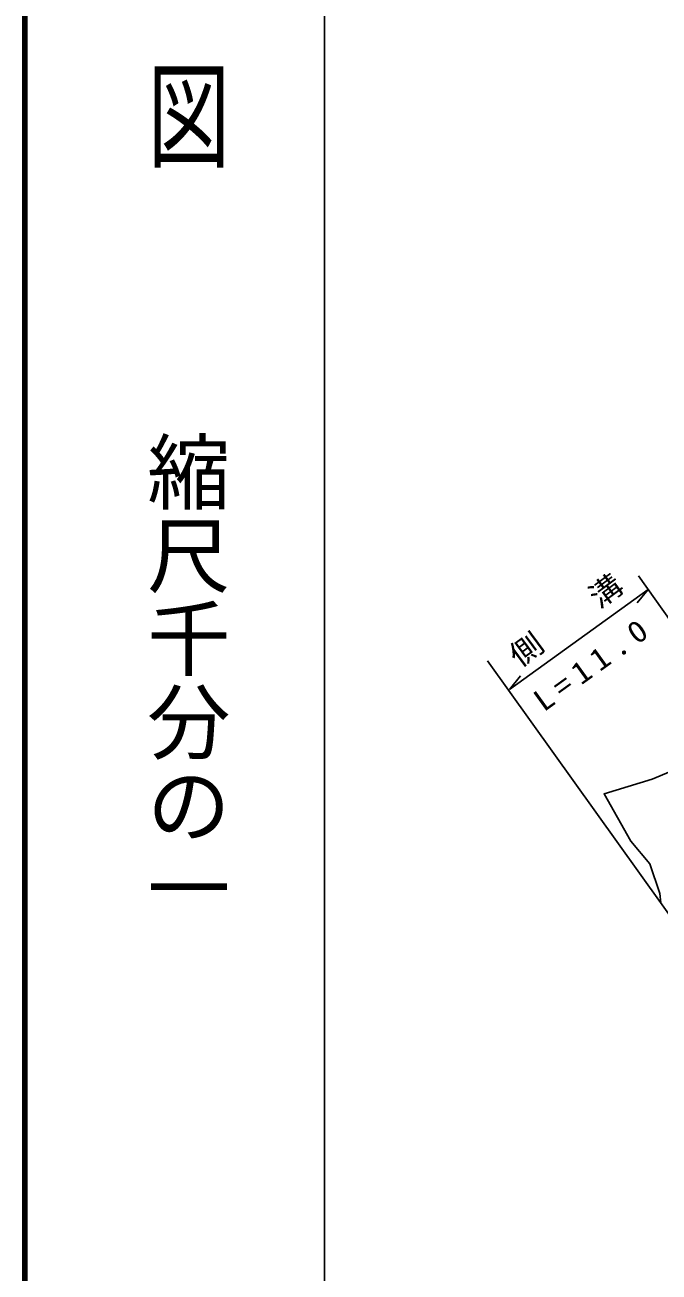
# Model space of a CAD drawing. Units: millimetres, scale not verified. Extents: x 40000 to 680000, y 20000 to 380000.
# Drawn here: x 40000 to 78096, y 240429 to 315356 of the extents above; entities that cross this region are included whole.
import ezdxf
from ezdxf.enums import TextEntityAlignment as Align

# ---------------------------------------------------------------- set-up
doc = ezdxf.new("R2010")
doc.units = ezdxf.units.MM
doc.header["$LTSCALE"] = 1000
for name, color, linetype, lineweight in [('M-BGD', 7, 'Continuous', 25), ('M-TTL', 2, 'Continuous', 140), ('M-TTL-BAND', 7, 'Continuous', 25)]:
    doc.layers.add(name, color=color, linetype=linetype, lineweight=lineweight)
doc.styles.add('@ＭＳ ゴシック', font='')
doc.styles.add('ＭＳ ゴシック', font='')
doc.styles.get('@ＭＳ ゴシック').set_extended_font_data('@MS Gothic')
doc.styles.get('ＭＳ ゴシック').set_extended_font_data('MS Gothic')

msp = doc.modelspace()

# ---------------------------------------------------------------- linework, layer by layer
at = {"layer": 'M-BGD'}
for p, q in [((76854, 282255), (88460, 265937)), ((69120, 275437), (77433, 281440)), ((77433, 281440), (76786, 280627)), ((69120, 275437), (69766, 276249)), ((76918, 264387), (76916, 264400))]:
    msp.add_line(p, q, dxfattribs=at)
for points in [[(78193, 262607), (78142, 263166), (77546, 264953), (76401, 266327), (74798, 269167), (77684, 270038), (79653, 270862), (82585, 272511), (85425, 274527), (86479, 275489), (87533, 276726), (88678, 278833), (89869, 281215), (90923, 283597)], [(67783, 277148), (86058, 251640), (102870, 228175)]]:
    msp.add_lwpolyline(points, dxfattribs=at)
at = {"layer": 'M-TTL'}
msp.add_line((40000, 380000), (40000, 20000), dxfattribs=at)
at = {"layer": 'M-TTL-BAND'}
msp.add_line((58000, 370000), (58000, 20000), dxfattribs=at)

# ---------------------------------------------------------------- texts
at = {"layer": 'M-BGD', "style": 'ＭＳ ゴシック', "width": 1.1}
msp.add_text('側\u3000\u3000溝', height=1320, rotation=36.5, dxfattribs=at).set_placement((69946, 276396), align=Align.BOTTOM_LEFT)
at = {"layer": 'M-BGD', "insert": (71174, 274024), "char_height": 1320, "attachment_point": 7, "rotation": 35.8, "style": 'ＭＳ ゴシック'}
msp.add_mtext('\\T1.4;\\W1.1;L=11.0', dxfattribs=at)
at = {"layer": 'M-TTL-BAND', "style": '@ＭＳ ゴシック', "width": 1.4}
msp.add_text('平  面  図', height=3666, rotation=270, dxfattribs=at).set_placement((49777, 306475), align=Align.MIDDLE_RIGHT)
at = {"layer": 'M-TTL-BAND', "style": '@ＭＳ ゴシック'}
msp.add_text('縮尺千分の一', height=3666, rotation=270, dxfattribs=at).set_placement((49777, 261030), align=Align.MIDDLE_RIGHT)

doc.saveas('drawing.dxf')
